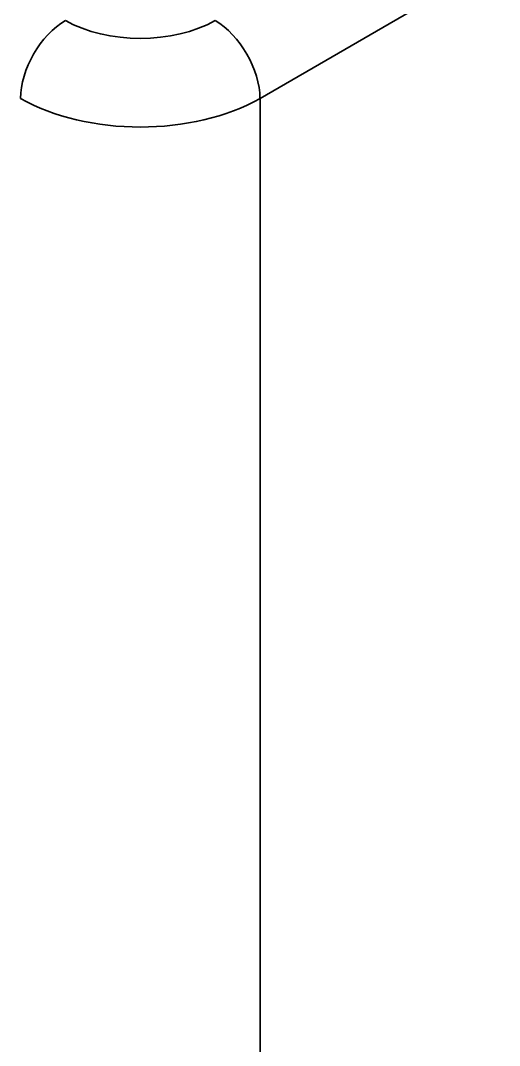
# Model space of a CAD drawing. Header units: millimetres. Extents: x -148 to 148, y -105 to 105.
# Drawn here: x 38.185 to 40.448, y -8.77 to -3.932 of the extents above; entities that cross this region are included whole.
import ezdxf

# ---------------------------------------------------------------- set-up
doc = ezdxf.new("R2010")
doc.units = ezdxf.units.MM
doc.layers.add('粗实线层', color=7, linetype='Continuous', lineweight=35)

msp = doc.modelspace()

# ---------------------------------------------------------------- linework, layer by layer
at = {"layer": '粗实线层', "color": 7, "lineweight": 35, "ltscale": 0.416413}
msp.add_line((53.7415, 4.0287), (39.3166, -4.2996), dxfattribs=at)
at = {"layer": '粗实线层', "color": 7, "lineweight": 35, "ltscale": 0.157176}
msp.add_line((39.3166, -10.5866), (39.3166, -4.2996), dxfattribs=at)
at = {"layer": '粗实线层', "color": 7, "lineweight": 35}
for centre, major_axis, start_param, end_param in [((38.3973, -4.1771), (-0.15, -0.2598), 3.926991, 5.497787), ((38.7509, -3.728), (0.5, 0), 3.926991, 5.497787), ((39.1044, -4.1771), (0.15, -0.2598), 0.785398, 2.356194), ((38.7509, -3.973), (0.8, 0), 3.926991, 5.497787)]:
    msp.add_ellipse(centre, major_axis=major_axis, ratio=0.57735, start_param=start_param, end_param=end_param, dxfattribs=at)

doc.saveas('drawing.dxf')
